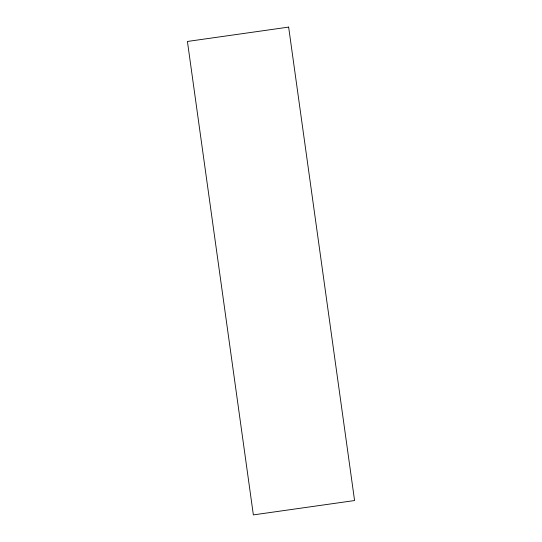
<?xml version="1.0" encoding="UTF-8"?>
<svg xmlns="http://www.w3.org/2000/svg" width="542" height="542" viewBox="0 0 542 542"><rect width="100%" height="100%" fill="white"/><g stroke="black" fill="none" stroke-linecap="round" stroke-linejoin="round"><path stroke-width="0.81" d="M288.642 27.1L187.424 41.456L253.358 514.9L354.576 500.544L288.642 27.1"/></g></svg>
